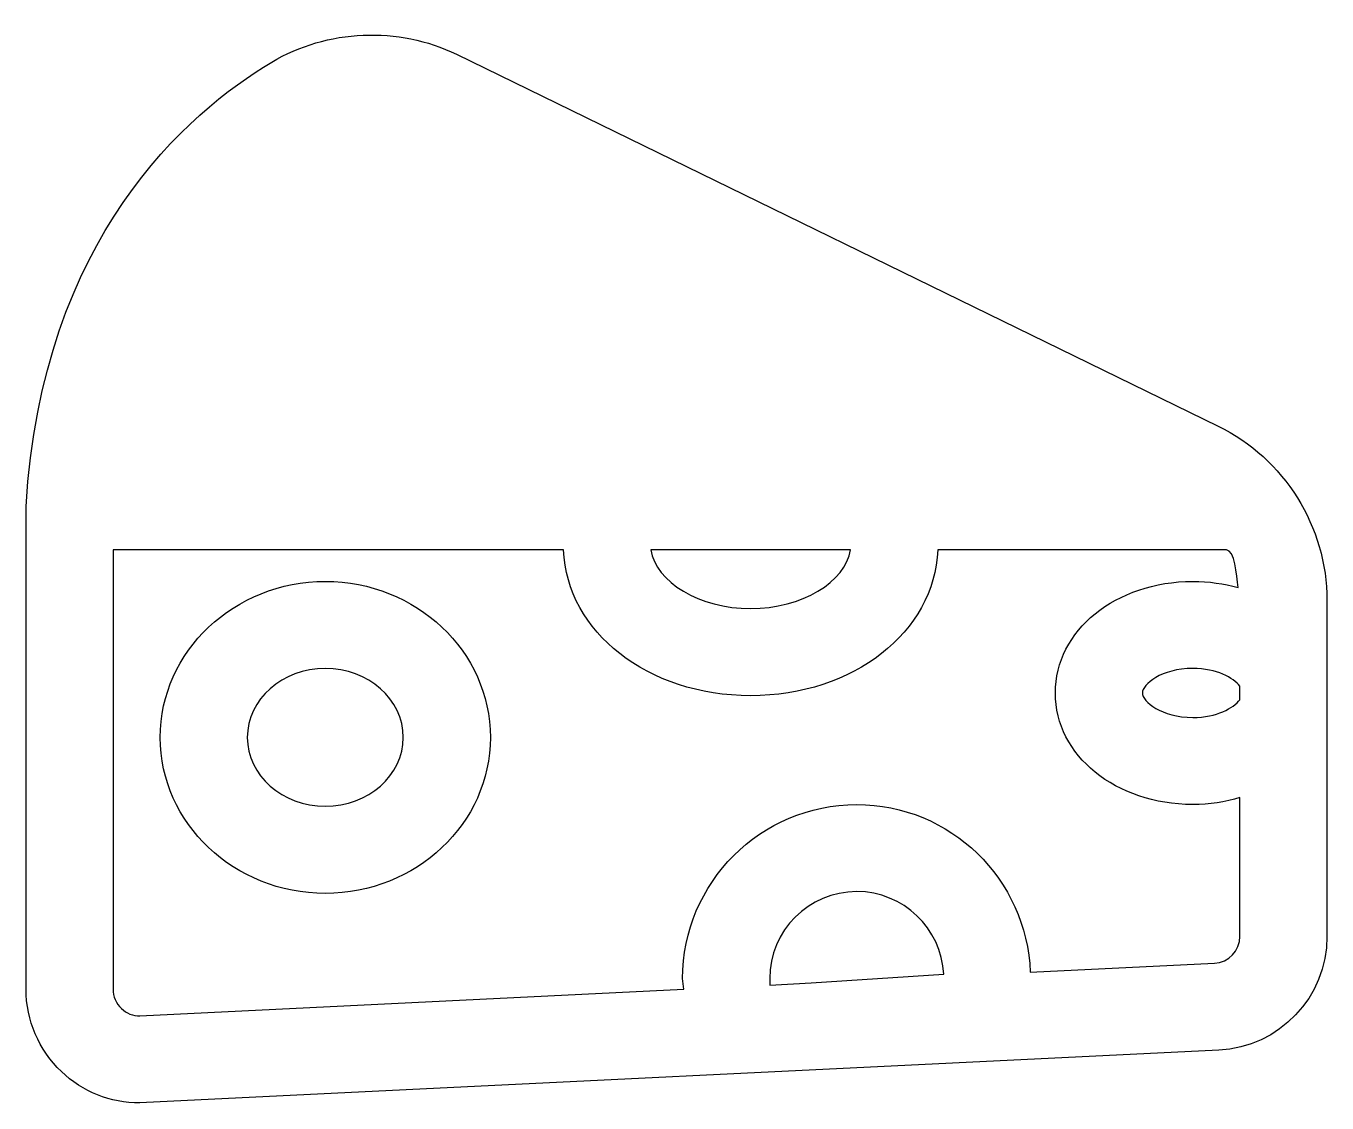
# Model space of a CAD drawing. Header units: centimetres. Extents: x -6.6 to 6.5, y -5.5 to 5.3.
import ezdxf

# ---------------------------------------------------------------- set-up
doc = ezdxf.new("R2010")
doc.units = ezdxf.units.CM
doc.header["$MEASUREMENT"] = 0
doc.layers.add('Layer 1', color=7, linetype='Continuous')

msp = doc.modelspace()

# ---------------------------------------------------------------- linework, layer by layer
at = {"layer": 'Layer 1'}
for points, knots in [([(5.42785, 1.3176), (5.42785, 1.3176), (-2.23247, 5.05725), (-2.23247, 5.05725), (-2.23247, 5.05725), (-2.81434, 5.34136), (-3.53493, 5.31077), (-4.09053, 4.97859), (-4.09053, 4.97859), (-4.94387, 4.46789), (-6.39942, 3.21138), (-6.56167, 0.50998), (-6.56167, 0.50998), (-6.56167, 0.50998), (-6.56167, -4.34444), (-6.56167, -4.34444), (-6.56167, -4.34444), (-6.56167, -4.65654), (-6.43192, -4.9588), (-6.20618, -5.17364), (-6.20618, -5.17364), (-5.99218, -5.37734), (-5.71173, -5.48958), (-5.41629, -5.48958), (-5.41629, -5.48958), (-5.41629, -5.48958), (5.43324, -4.95838), (5.43324, -4.95838), (5.43324, -4.95838), (6.04374, -4.92846), (6.52216, -4.42609), (6.52216, -3.81472), (6.52216, -3.81472), (6.52216, -3.81472), (6.52216, -0.43442), (6.52216, -0.43442), (6.52216, -0.43442), (6.52214, 0.3052), (6.09267, 0.9929), (5.42785, 1.3176)], [0, 0, 0, 0, 0.09090909, 0.09090909, 0.09090909, 0.09090909, 0.18181818, 0.18181818, 0.18181818, 0.18181818, 0.27272727, 0.27272727, 0.27272727, 0.27272727, 0.36363636, 0.36363636, 0.36363636, 0.36363636, 0.45454545, 0.45454545, 0.45454545, 0.45454545, 0.54545455, 0.54545455, 0.54545455, 0.54545455, 0.63636364, 0.63636364, 0.63636364, 0.63636364, 0.72727273, 0.72727273, 0.72727273, 0.72727273, 0.81818182, 0.81818182, 0.81818182, 0.81818182, 1, 1, 1, 1]), ([(5.39044, -4.08363), (5.39044, -4.08363), (3.53762, -4.17459), (3.53762, -4.17459), (3.53762, -4.17459), (3.50288, -3.23942), (2.73654, -2.48787), (1.79298, -2.48787), (1.79298, -2.48787), (0.82741, -2.48787), (0.04181, -3.27347), (0.04181, -4.23907), (0.04181, -4.23907), (0.04181, -4.27505), (0.05089, -4.30995), (0.05313, -4.34572), (0.05313, -4.34572), (0.05313, -4.34572), (-5.41631, -4.61399), (-5.41631, -4.61399), (-5.41631, -4.61399), (-5.48576, -4.61399), (-5.55186, -4.58748), (-5.6025, -4.53938), (-5.6025, -4.53938), (-5.65552, -4.48871), (-5.68606, -4.41775), (-5.68606, -4.34441), (-5.68606, -4.34441), (-5.68606, -4.34441), (-5.68683, 0.07223), (-5.68683, 0.07223), (-5.68683, 0.07223), (-5.68683, 0.07223), (-1.15573, 0.07223), (-1.15573, 0.07223), (-1.15573, 0.07223), (-1.12118, -0.75327), (-0.31025, -1.39335), (0.72585, -1.39335), (0.72585, -1.39335), (1.76195, -1.39335), (2.57293, -0.75327), (2.60743, 0.07223), (2.60743, 0.07223), (2.60743, 0.07223), (4.78445, 0.07223), (5.51015, 0.07223), (5.51015, 0.07223), (5.59603, 0.07223), (5.61159, -0.1728), (5.62826, -0.30694), (5.62826, -0.30694), (5.48644, -0.26667), (5.33357, -0.24413), (5.17241, -0.24413), (5.17241, -0.24413), (4.39752, -0.24413), (3.79044, -0.73686), (3.79044, -1.36596), (3.79044, -1.36596), (3.79044, -1.99509), (4.39753, -2.48779), (5.17241, -2.48779), (5.17241, -2.48779), (5.34087, -2.48779), (5.49949, -2.46228), (5.64654, -2.41852), (5.64654, -2.41852), (5.64654, -2.41852), (5.64654, -3.81465), (5.64654, -3.81465), (5.64654, -3.81465), (5.64653, -3.95859), (5.5341, -4.07678), (5.39044, -4.08363)], [0, 0, 0, 0, 0.05, 0.05, 0.05, 0.05, 0.1, 0.1, 0.1, 0.1, 0.15, 0.15, 0.15, 0.15, 0.2, 0.2, 0.2, 0.2, 0.25, 0.25, 0.25, 0.25, 0.3, 0.3, 0.3, 0.3, 0.35, 0.35, 0.35, 0.35, 0.4, 0.4, 0.4, 0.4, 0.45, 0.45, 0.45, 0.45, 0.5, 0.5, 0.5, 0.5, 0.55, 0.55, 0.55, 0.55, 0.6, 0.6, 0.6, 0.6, 0.65, 0.65, 0.65, 0.65, 0.7, 0.7, 0.7, 0.7, 0.75, 0.75, 0.75, 0.75, 0.8, 0.8, 0.8, 0.8, 0.85, 0.85, 0.85, 0.85, 0.9, 0.9, 0.9, 0.9, 1, 1, 1, 1]), ([(1.72926, 0.0722), (1.6832, -0.24742), (1.23676, -0.51779), (0.72583, -0.51779), (0.72583, -0.51779), (0.21492, -0.51779), (-0.23154, -0.24739), (-0.27758, 0.0722), (-0.27758, 0.0722), (-0.27758, 0.0722), (1.72926, 0.0722), (1.72926, 0.0722)], [0, 0, 0, 0, 0.25, 0.25, 0.25, 0.25, 0.5, 0.5, 0.5, 0.5, 1, 1, 1, 1]), ([(-3.55182, -0.24418), (-4.46717, -0.24418), (-5.21171, -0.94789), (-5.21171, -1.81282), (-5.21171, -1.81282), (-5.21171, -2.67793), (-4.46715, -3.38164), (-3.55182, -3.38164), (-3.55182, -3.38164), (-2.63649, -3.38164), (-1.89193, -2.6779), (-1.89193, -1.81282), (-1.89193, -1.81282), (-1.89193, -0.9479), (-2.63647, -0.24418), (-3.55182, -0.24418)], [0, 0, 0, 0, 0.2, 0.2, 0.2, 0.2, 0.4, 0.4, 0.4, 0.4, 0.6, 0.6, 0.6, 0.6, 1, 1, 1, 1]), ([(-3.55182, -2.50603), (-3.98428, -2.50603), (-4.33615, -2.19501), (-4.33615, -1.8128), (-4.33615, -1.8128), (-4.33615, -1.43059), (-3.98428, -1.11978), (-3.55182, -1.11978), (-3.55182, -1.11978), (-3.11938, -1.11978), (-2.76752, -1.43061), (-2.76752, -1.8128), (-2.76752, -1.8128), (-2.76752, -2.19499), (-3.11938, -2.50603), (-3.55182, -2.50603)], [0, 0, 0, 0, 0.2, 0.2, 0.2, 0.2, 0.4, 0.4, 0.4, 0.4, 0.6, 0.6, 0.6, 0.6, 1, 1, 1, 1]), ([(5.64653, -1.29754), (5.64653, -1.29754), (5.64653, -1.43451), (5.64653, -1.43451), (5.64653, -1.43451), (5.58179, -1.51775), (5.4146, -1.61228), (5.1724, -1.61228), (5.1724, -1.61228), (4.85815, -1.61228), (4.66599, -1.45282), (4.66599, -1.36601), (4.66599, -1.36601), (4.66599, -1.2792), (4.85816, -1.11976), (5.1724, -1.11976), (5.1724, -1.11976), (5.41459, -1.11977), (5.58178, -1.21428), (5.64653, -1.29754)], [0, 0, 0, 0, 0.16666667, 0.16666667, 0.16666667, 0.16666667, 0.33333333, 0.33333333, 0.33333333, 0.33333333, 0.5, 0.5, 0.5, 0.5, 0.66666667, 0.66666667, 0.66666667, 0.66666667, 1, 1, 1, 1]), ([(0.91739, -4.23905), (0.91739, -3.75616), (1.31008, -3.36346), (1.79298, -3.36346), (1.79298, -3.36346), (2.26092, -3.36346), (2.64444, -3.73263), (2.66751, -4.19502), (2.66751, -4.19502), (2.66751, -4.19502), (1.33361, -4.28281), (1.33361, -4.28281), (1.33361, -4.28281), (1.33361, -4.28281), (0.92007, -4.30313), (0.92007, -4.30313), (0.92007, -4.30313), (0.91845, -4.28191), (0.91739, -4.26048), (0.91739, -4.23905)], [0, 0, 0, 0, 0.16666667, 0.16666667, 0.16666667, 0.16666667, 0.33333333, 0.33333333, 0.33333333, 0.33333333, 0.5, 0.5, 0.5, 0.5, 0.66666667, 0.66666667, 0.66666667, 0.66666667, 1, 1, 1, 1])]:
    msp.add_open_spline(points, degree=3, knots=knots, dxfattribs=at)

doc.saveas('drawing.dxf')
